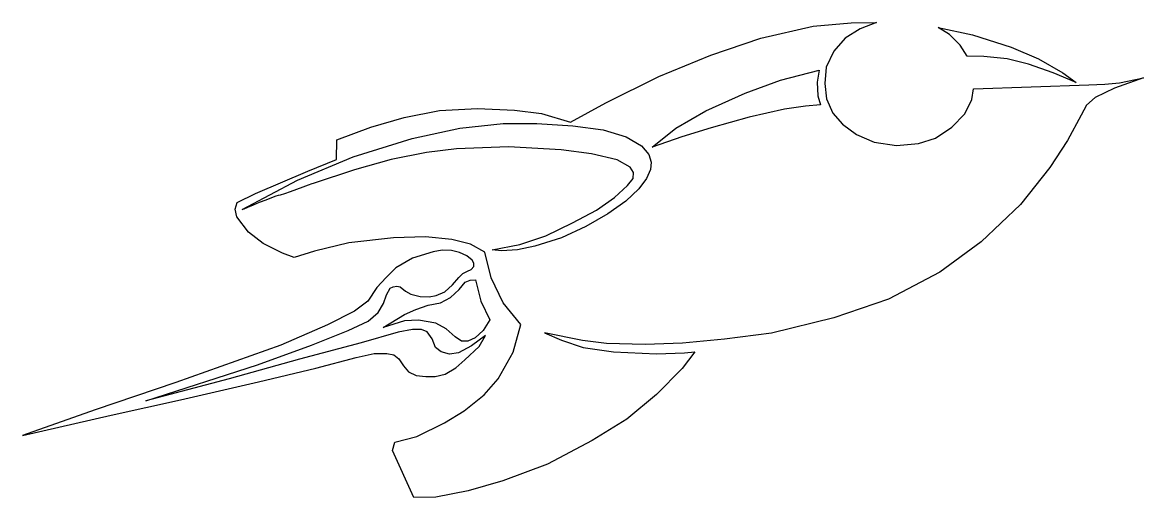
# Model space of a CAD drawing. Extents: x -24.9 to 74.9, y 0.1 to 42.3.
import ezdxf

# ---------------------------------------------------------------- set-up
doc = ezdxf.new("R2010")
doc.units = 0
doc.layers.get('0').update_dxf_attribs({"linetype": 'CONTINUOUS'})

msp = doc.modelspace()

# ---------------------------------------------------------------- linework, layer by layer
at = {"color": 7}
for points in [[(10.198653, 5.543269), (12.68877, 6.751434), (14.434275, 7.819476), (16.210266, 9.246674), (17.457881, 10.655273), (18.78599, 13.029778), (19.47017, 15.484767), (17.900587, 17.416567), (16.813948, 19.63005), (16.25051, 21.924054), (15.002892, 22.64851), (13.318295, 23.062767), (10.969618, 23.281432), (8.120877, 23.211786), (4.162988, 22.745498), (1.118121, 22.004388), (-0.692935, 21.440917), (-1.739321, 21.843457), (-3.469888, 22.688605), (-4.75775, 23.694733), (-5.804146, 25.06309), (-5.95489, 25.745695), (-5.763892, 26.350915), (-4.154068, 27.155799), (0.514439, 29.127866), (3.049919, 30.174259), (3.090173, 31.904891), (6.114664, 33.033751), (9.085434, 33.90284), (12.2256, 34.513933), (15.602201, 34.698476), (18.90674, 34.56105), (21.321486, 34.239111), (23.897208, 33.474393), (27.023752, 35.206967), (31.74547, 37.53153), (36.386711, 39.43649), (40.81876, 40.939439), (45.468918, 42.006473), (48.868336, 42.310325), (51.123441, 42.348541), (49.680715, 41.773025), (48.326359, 40.939944), (47.320214, 39.792988), (46.636045, 38.384394), (46.515302, 36.915427), (46.676287, 35.567133), (47.239724, 34.27928), (48.084884, 33.313388), (49.332504, 32.387742), (50.902085, 31.703621), (52.914378, 31.42185), (54.846166, 31.582855), (56.3755, 32.0658), (57.824353, 33.031714), (58.991483, 34.23904), (59.595162, 35.4867), (59.756147, 36.452617), (70.018806, 36.794661), (71.447527, 36.875332), (72.743876, 36.982605), (74.888536, 37.418672), (72.312812, 36.493022), (70.582245, 35.688065), (69.817575, 35.003925), (69.334628, 34.118537), (68.127256, 31.864722), (66.557675, 29.449975), (63.941698, 26.149838), (60.440327, 22.84968), (56.750334, 20.139405), (52.189956, 17.738506), (47.320214, 16.088404), (41.766307, 14.720063), (37.59303, 14.178168), (33.845297, 13.834676), (30.532832, 13.7265), (27.093643, 13.796971), (24.943596, 14.076286), (21.562961, 14.760365), (23.095083, 14.093332), (25.018718, 13.458728), (27.700596, 13.052553), (31.550458, 12.894932), (34.039127, 12.989618), (34.964782, 13.070305), (33.837908, 11.581188), (31.543893, 9.287201), (28.88768, 7.073619), (25.829006, 5.182081), (21.84468, 3.089375), (17.860352, 1.600258), (14.776075, 0.703045), (11.903984, 0.151414), (9.931942, 0.111479), (8.040398, 4.29706), (8.241614, 5.021186), (10.198653, 5.543269)], [(59.675643, 41.242012), (63.096529, 40.155358), (65.531396, 39.109036), (67.711842, 37.872234), (68.891912, 36.996098), (66.839383, 37.861377), (64.657763, 38.637045), (62.754439, 39.109036), (60.681794, 39.330343), (59.192693, 39.350692), (58.568884, 40.31658), (57.602995, 41.262363), (56.61697, 41.88608), (59.675643, 41.242012)], [(33.274452, 32.951379), (35.930673, 34.480716), (39.432049, 36.05034), (42.571213, 37.217402), (46.003887, 38.117073), (45.834571, 37.048918), (45.90599, 35.836921), (46.122573, 35.02753), (44.807511, 34.91798), (42.933403, 34.641743), (39.794231, 33.917268), (36.413595, 32.991618), (33.797621, 32.186735), (31.141416, 31.261082), (33.274452, 32.951379)], [(-0.411216, 28.323152), (4.539012, 30.415957), (9.8112, 32.025727), (14.036993, 32.951379), (17.900587, 33.353893), (20.878772, 33.353893), (24.098432, 33.152623), (26.794889, 32.790445), (28.847429, 32.186735), (30.215778, 31.381848), (30.854831, 30.61713), (31.070285, 29.918729), (31.02069, 29.28904), (30.658483, 28.484157), (29.974306, 27.558505), (28.807176, 26.47185), (27.19735, 25.344931), (25.265552, 24.218108), (23.072162, 23.211955), (20.727851, 22.457355), (19.158388, 22.127767), (17.756084, 22.044557), (16.914571, 22.12523), (19.389682, 22.608174), (21.683685, 23.372816), (24.058188, 24.539974), (26.191207, 25.666797), (27.801032, 26.793694), (28.948036, 27.840109), (29.451111, 28.483987), (29.491361, 29.007196), (29.209644, 29.490141), (28.042516, 30.13409), (25.748508, 30.657296), (23.052052, 31.019478), (18.383548, 31.301178), (13.755284, 31.100004), (11.058827, 30.778068), (7.919656, 30.174355), (4.659754, 29.248702), (0.997384, 28.041367)], [(-5.321196, 25.707132), (-0.411216, 28.323152)], [(15.144787, 21.213768), (14.668114, 21.605089), (14.018583, 21.90239), (13.2879, 22.074611), (12.473282, 22.089935), (11.651564, 21.96059), (9.830248, 21.391461), (8.350438, 20.537736), (7.496696, 19.684033), (6.642952, 18.773311), (5.846126, 17.578133), (4.650896, 16.667442), (2.26042, 15.472169), (-1.894456, 13.650864), (-11.228684, 10.349768), (-18.400107, 7.902336), (-24.888536, 5.625763), (-16.977207, 7.447084), (-10.830274, 8.813039), (-3.886513, 10.406692), (1.235925, 11.601959), (4.821639, 12.569474), (6.415287, 12.911047), (7.553609, 12.911047), (8.167041, 12.788309), (8.620785, 12.441401), (9.033429, 11.829543), (9.460295, 11.288834), (10.154503, 10.94805), (11.025488, 10.862029), (11.850772, 10.876422), (12.726323, 11.079651), (13.686319, 11.644772), (14.497371, 12.342002), (15.749524, 13.537185), (16.318675, 14.504784), (15.066525, 13.594166), (13.92821, 12.968056), (13.131382, 12.854236), (12.391477, 13.053485), (11.879229, 13.451841), (11.566191, 14.22022), (11.139325, 14.846242), (10.627077, 15.045474), (9.830248, 15.045474), (8.549638, 14.817794), (5.248514, 13.878759), (-0.215428, 12.427346), (-6.476198, 10.662921), (-13.903741, 8.699388), (-3.971893, 11.915085), (0.837514, 13.651062), (4.110193, 14.96013), (5.874581, 15.785384), (6.75679, 16.553768), (7.240571, 17.350575), (7.525151, 18.118959), (7.838189, 18.716536), (8.094315, 18.858869), (8.421637, 18.90304), (8.720391, 18.830853), (9.204179, 18.46084), (9.68796, 18.204709), (10.513249, 17.977125), (11.295844, 17.948245), (11.942589, 18.079292), (12.704516, 18.389345), (13.387505, 19.015395), (13.956666, 19.684152), (14.300225, 20.019655), (14.710806, 20.239114), (15.052299, 20.395614), (15.271916, 20.65385), (15.294172, 20.936313), (15.144787, 21.213768)], [(15.920267, 17.578269), (16.717093, 15.899289), (16.119475, 14.960119), (15.408028, 14.305648), (14.753494, 14.021084), (14.184333, 14.021084), (13.615172, 14.390992), (12.818344, 15.102458), (11.907687, 15.614711), (10.370954, 15.870839), (9.1188, 15.813945), (7.212113, 15.216247), (9.103904, 16.38638), (10.114829, 16.838429), (11.224695, 17.208349), (12.306105, 17.407581), (13.216754, 17.891366), (13.985123, 18.602755), (14.525829, 19.257325), (14.952695, 19.428109), (15.436486, 19.456737), (15.920267, 17.578269)]]:
    msp.add_lwpolyline(points, dxfattribs=at)
for points in [[(0.997384, 28.041367), (0.997384, 28.041367), (-1.940551, 26.954795), (-2.141782, 26.954795)], [(-2.141782, 26.954795), (-2.343012, 26.954795), (-5.321196, 25.707132), (-5.321196, 25.707132)]]:
    msp.add_open_spline(points, degree=3, dxfattribs=at)

doc.saveas('drawing.dxf')
